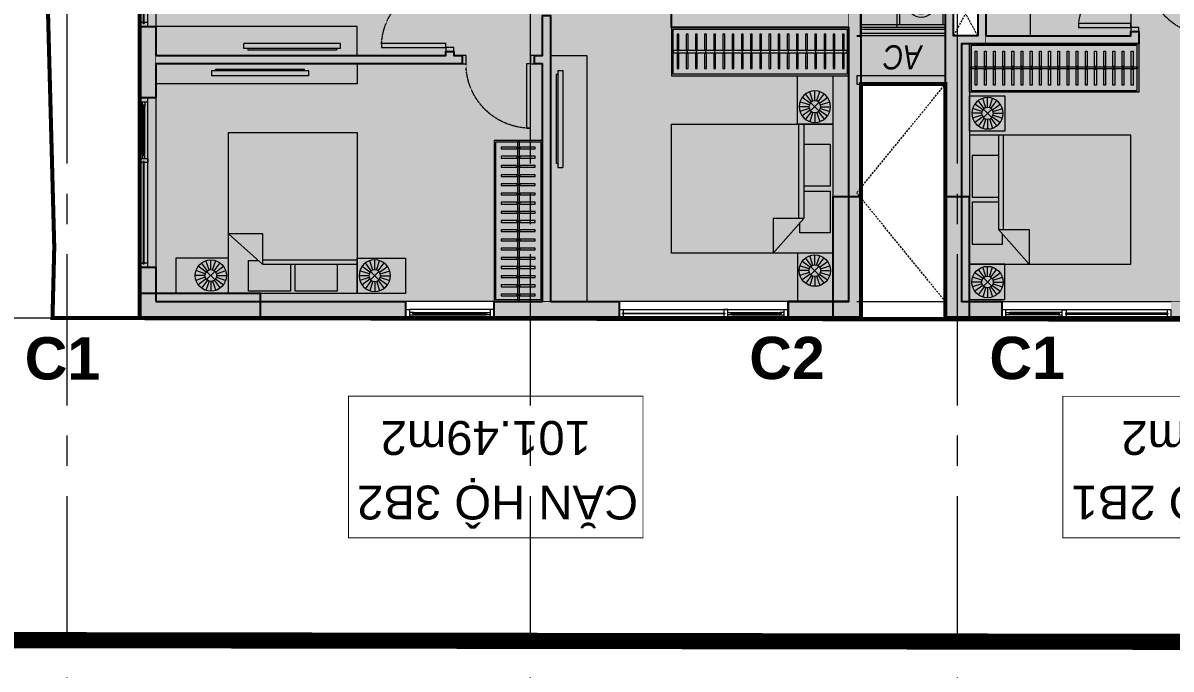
# Model space of a CAD drawing. Header units: millimetres. Extents: x -100356 to 314685, y 446 to 1273965.
# Drawn here: x 39691 to 53940, y 888592 to 896608 of the extents above; entities that cross this region are included whole.
import ezdxf
from ezdxf.enums import TextEntityAlignment as Align
from ezdxf.xclip import XClip

# ---------------------------------------------------------------- set-up
doc = ezdxf.new("R2010")
doc.units = ezdxf.units.MM
doc.header["$XCLIPFRAME"] = 2
for name, pattern in [('20180221 BF$0$DASHDOT', [1, 0.5, -0.25, 0, -0.25]), ('A1 - dp$0$DASHED2', [0.375, 0.25, -0.125]), ('A1 - dp$0$HIDDEN', [0.375, 0.25, -0.125]), ('A3 - dp$0$HIDDEN', [0.375, 0.25, -0.125]), ('CENTER', [2, 1.25, -0.25, 0.25, -0.25]), ('Dash', [6, 3, -3]), ('DASHED2', [0.375, 0.25, -0.125])]:
    doc.linetypes.add(name, pattern=pattern)
for name, color, linetype, lineweight in [('$0$TUONG 2', 2, 'Continuous', 35), ('20180221 BF$0$setback', 1, 'Continuous', 13), ('@ color hatch', 7, 'Continuous', 13), ('A.Concrete', 7, 'Continuous', 25), ('A1 - dp$0$A.Door', 4, 'Continuous', 13), ('A1 - dp$0$A.HACH 250', 250, 'Continuous', 5), ('A1 - dp$0$A.Thin', 8, 'Continuous', 13), ('A1 - dp$0$CUA', 5, 'Continuous', 9), ('A1 - dp$0$FURNITURE', 8, 'Continuous', 5), ('A1 - dp$0$TUONG 2', 2, 'Continuous', 25), ('A3 - dp$0$A.Door', 4, 'Continuous', 13), ('A3 - dp$0$A.HACH 250', 250, 'Continuous', 5), ('A3 - dp$0$CUA', 5, 'Continuous', 9), ('A3 - dp$0$FURNITURE', 8, 'Continuous', 5), ('A3 - dp$0$TUONG 2', 2, 'Continuous', 25), ('GJ', 1, 'Continuous', 13), ('Hatch-wall', 251, 'Continuous', 5), ('LC.HA', 250, 'Continuous', 9), ('LGI', 250, 'CENTER', 9), ('luoicot', 30, 'Continuous', 13), ('setback', 1, 'Continuous', 13), ('TEXT', 6, 'Continuous', 20), ('Text 35', 250, 'Continuous', 15)]:
    doc.layers.add(name, color=color, linetype=linetype, lineweight=lineweight)
for name, color, linetype in [('20180221 BF$0$10', 1, 'Continuous'), ('20180221 BF$0$TREE', 99, 'Continuous'), ('STR', 7, 'Continuous')]:
    doc.layers.add(name, color=color, linetype=linetype)
doc.styles.add('ARIAL', font='Font - TrueType - Arial Bold.ttf')
doc.styles.add('arial_eng', font='ARIALNI.TTF')
doc.styles.add('VnArial', font='Font - TrueType - Arial.ttf')

# ---------------------------------------------------------------- blocks, each defined once
blk = doc.blocks.new('*U287')
at = {"layer": 'A3 - dp$0$FURNITURE'}
for p, q in [((600, 0), (0, 0)), ((0, 0), (0, -439)), ((600, -439), (600, 0)), ((158, -179), (60, -108)), ((174, -163), (103, -65)), ((195, -153), (157, -37)), ((217, -149), (217, -27)), ((240, -153), (278, -37)), ((260, -163), (332, -65)), ((277, -179), (375, -108)), ((144, -222), (22, -222)), ((148, -200), (32, -162)), ((148, -245), (32, -283)), ((158, -265), (60, -337)), ((174, -282), (103, -380)), ((166, -171), (269, -274)), ((269, -171), (166, -274)), ((260, -282), (332, -380)), ((277, -265), (375, -337)), ((287, -200), (403, -162)), ((287, -245), (403, -283)), ((291, -222), (412, -222)), ((195, -292), (157, -408)), ((217, -296), (217, -418)), ((217, -296), (217, -418)), ((240, -292), (278, -408)), ((0, -439), (600, -439))]:
    blk.add_line(p, q, dxfattribs=at)
for radius in [195, 73.2]:
    blk.add_circle((217, -222), radius, dxfattribs=at)
blk = doc.blocks.new('A3 - dp$0$cua so 1')
at = {"layer": 'A3 - dp$0$A.Door', "ltscale": 0.5}
for p, q in [((1400, 65), (2000, 65)), ((1400, 35), (2000, 35))]:
    blk.add_line(p, q, dxfattribs=at)
for points in [[(0, 0), (2100, 0), (2100, 100), (0, 100)], [(2050, 100), (2050, 0), (2100, 0), (2100, 100)]]:
    blk.add_lwpolyline(points, close=True, dxfattribs=at)
for points in [[(50, 55), (50, 100), (0, 100), (0, 0), (50, 0), (50, 45), (40, 45), (40, 55), (50, 55)], [(1300, 55), (1300, 100), (1350, 100), (1350, 0), (1300, 0), (1300, 45), (1310, 45), (1310, 55), (1300, 55)], [(1400, 55), (1400, 65), (1350, 65), (1350, 35), (1400, 35), (1400, 45), (1390, 45), (1390, 55), (1400, 55)], [(2000, 55), (2000, 65), (2050, 65), (2050, 35), (2000, 35), (2000, 45), (2010, 45), (2010, 55), (2000, 55)]]:
    blk.add_lwpolyline(points, dxfattribs=at)
at = {"layer": 'A3 - dp$0$A.HACH 250', "ltscale": 0.5}
for points in [[(40, 45), (1310, 45), (1310, 55), (40, 55)], [(1390, 45), (2010, 45), (2010, 55), (1390, 55)]]:
    blk.add_lwpolyline(points, close=True, dxfattribs=at)
blk = doc.blocks.new('*U282')
at = {"layer": 'A3 - dp$0$A.Door', "ltscale": 0.5}
for p, q in [((1050, 100), (50, 100)), ((50, 0), (1050, 0)), ((100, 65), (1000, 65)), ((100, 35), (1000, 35)), ((1100, 0), (1100, 100))]:
    blk.add_line(p, q, dxfattribs=at)
for points in [[(50, 100), (50, 0), (0, 0), (0, 100)], [(1050, 100), (1050, 0), (1100, 0), (1100, 100)]]:
    blk.add_lwpolyline(points, close=True, dxfattribs=at)
for points in [[(100, 55), (100, 65), (50, 65), (50, 35), (100, 35), (100, 45), (90, 45), (90, 55), (100, 55)], [(1000, 55), (1000, 65), (1050, 65), (1050, 35), (1000, 35), (1000, 45), (1010, 45), (1010, 55), (1000, 55)]]:
    blk.add_lwpolyline(points, dxfattribs=at)
at = {"layer": 'A3 - dp$0$A.HACH 250', "ltscale": 0.5}
blk.add_lwpolyline([(90, 45), (1010, 45), (1010, 55), (90, 55)], close=True, dxfattribs=at)
blk = doc.blocks.new('*U285')
at = {"layer": 'A3 - dp$0$FURNITURE'}
for points in [[(0, 600), (0, 0), (2200, 0), (2200, 600)], [(2180, 580), (2180, 20), (20, 20), (20, 580)]]:
    blk.add_lwpolyline(points, close=True, dxfattribs=at)
at = {"layer": 'A3 - dp$0$FURNITURE', "ltscale": 6}
for points in [[(91, 313), (91, 515), (69, 515), (69, 313)], [(205, 313), (205, 515), (183, 515), (183, 313)], [(319, 313), (319, 515), (297, 515), (297, 313)], [(433, 313), (433, 515), (411, 515), (411, 313)], [(547, 313), (547, 515), (525, 515), (525, 313)], [(661, 313), (661, 515), (639, 515), (639, 313)], [(775, 313), (775, 515), (753, 515), (753, 313)], [(889, 313), (889, 515), (867, 515), (867, 313)], [(1003, 313), (1003, 515), (981, 515), (981, 313)], [(1117, 313), (1117, 515), (1095, 515), (1095, 313)], [(1231, 313), (1231, 515), (1209, 515), (1209, 313)], [(1345, 313), (1345, 515), (1323, 515), (1323, 313)], [(1459, 313), (1459, 515), (1437, 515), (1437, 313)], [(1573, 313), (1573, 515), (1551, 515), (1551, 313)], [(1687, 313), (1687, 515), (1665, 515), (1665, 313)], [(1801, 313), (1801, 515), (1779, 515), (1779, 313)], [(1915, 313), (1915, 515), (1893, 515), (1893, 313)], [(2029, 313), (2029, 515), (2007, 515), (2007, 313)], [(2143, 313), (2143, 515), (2121, 515), (2121, 313)], [(69, 287), (69, 92), (91, 92), (91, 287)], [(183, 287), (183, 92), (205, 92), (205, 287)], [(297, 287), (297, 92), (319, 92), (319, 287)], [(411, 287), (411, 92), (433, 92), (433, 287)], [(525, 287), (525, 92), (547, 92), (547, 287)], [(639, 287), (639, 92), (661, 92), (661, 287)], [(753, 287), (753, 92), (775, 92), (775, 287)], [(867, 287), (867, 92), (889, 92), (889, 287)], [(981, 287), (981, 92), (1003, 92), (1003, 287)], [(1095, 287), (1095, 92), (1117, 92), (1117, 287)], [(1209, 287), (1209, 92), (1231, 92), (1231, 287)], [(1323, 287), (1323, 92), (1345, 92), (1345, 287)], [(1437, 287), (1437, 92), (1459, 92), (1459, 287)], [(1551, 287), (1551, 92), (1573, 92), (1573, 287)], [(1665, 287), (1665, 92), (1687, 92), (1687, 287)], [(1779, 287), (1779, 92), (1801, 92), (1801, 287)], [(1893, 287), (1893, 92), (1915, 92), (1915, 287)], [(2007, 287), (2007, 92), (2029, 92), (2029, 287)], [(2121, 287), (2121, 92), (2143, 92), (2143, 287)]]:
    blk.add_lwpolyline(points, dxfattribs=at)
for points in [[(2180, 287), (2180, 313), (20, 313), (20, 287)], [(83, 319), (78, 319), (78, 280), (83, 280)], [(197, 319), (192, 319), (192, 280), (197, 280)], [(311, 319), (306, 319), (306, 280), (311, 280)], [(425, 319), (420, 319), (420, 280), (425, 280)], [(539, 319), (534, 319), (534, 280), (539, 280)], [(653, 319), (648, 319), (648, 280), (653, 280)], [(767, 319), (762, 319), (762, 280), (767, 280)], [(881, 319), (876, 319), (876, 280), (881, 280)], [(995, 319), (990, 319), (990, 280), (995, 280)], [(1109, 319), (1104, 319), (1104, 280), (1109, 280)], [(1223, 319), (1218, 319), (1218, 280), (1223, 280)], [(1337, 319), (1332, 319), (1332, 280), (1337, 280)], [(1451, 319), (1446, 319), (1446, 280), (1451, 280)], [(1565, 319), (1560, 319), (1560, 280), (1565, 280)], [(1679, 319), (1674, 319), (1674, 280), (1679, 280)], [(1793, 319), (1788, 319), (1788, 280), (1793, 280)], [(1907, 319), (1902, 319), (1902, 280), (1907, 280)], [(2021, 319), (2016, 319), (2016, 280), (2021, 280)], [(2135, 319), (2130, 319), (2130, 280), (2135, 280)]]:
    blk.add_lwpolyline(points, close=True, dxfattribs=at)
blk = doc.blocks.new('*U98')
for points in [[(0, 100), (50, 100), (50, 0), (0, 0)], [(50, 0), (100, 0), (100, -800), (50, -800)], [(850, 100), (900, 100), (900, 0), (850, 0)]]:
    blk.add_lwpolyline(points, close=True)
at = {"linetype": 'A3 - dp$0$HIDDEN'}
blk.add_arc((50, 0), 800, 270, 0, dxfattribs=at)
blk = doc.blocks.new('A3 - dp$0$A$C6FE626A3')
at = {"layer": 'A3 - dp$0$FURNITURE'}
for p, q in [((-90, 606), (-150, 606)), ((-150, -594), (-150, 606)), ((-90, -594), (-90, 606)), ((-90, 557), (-70, 557)), ((-70, -545), (-70, 557)), ((-90, -545), (-70, -545)), ((-90, -594), (-150, -594))]:
    blk.add_line(p, q, dxfattribs=at)
blk = doc.blocks.new('A3 - dp$0$Bed 1600')
at = {"linetype": 'Continuous'}
for p, q in [((2, -80), (2, 0)), ((2, 0), (66, 0)), ((66, 0), (66, -80)), ((12, -1.2), (32.8, -1.2)), ((12, -14.4), (12, -1.2)), ((32.8, -1.2), (32.8, -14.4)), ((35.2, -1.2), (56, -1.2)), ((35.2, -14.4), (35.2, -1.2)), ((56, -1.2), (56, -16.4)), ((2, -14.4), (48.8, -14.4)), ((48.8, -16.8), (2, -16.8)), ((66, -29.6), (48.8, -14.4)), ((48.8, -14.4), (48.8, -29.6)), ((56, -16.4), (50.8, -16.4)), ((48.8, -29.6), (66, -29.6)), ((66, -80), (2, -80))]:
    blk.add_line(p, q, dxfattribs=at)
blk = doc.blocks.new('*U97')
at = {"layer": 'A3 - dp$0$FURNITURE'}
for points in [[(0, 600), (0, 0), (1999, 0), (1999, 600)], [(1979, 580), (1979, 20), (20, 20), (20, 580)]]:
    blk.add_lwpolyline(points, close=True, dxfattribs=at)
at = {"layer": 'A3 - dp$0$FURNITURE', "ltscale": 6}
for points in [[(91, 313), (91, 515), (69, 515), (69, 313)], [(205, 313), (205, 515), (183, 515), (183, 313)], [(319, 313), (319, 515), (297, 515), (297, 313)], [(433, 313), (433, 515), (411, 515), (411, 313)], [(547, 313), (547, 515), (525, 515), (525, 313)], [(661, 313), (661, 515), (639, 515), (639, 313)], [(775, 313), (775, 515), (753, 515), (753, 313)], [(889, 313), (889, 515), (867, 515), (867, 313)], [(1003, 313), (1003, 515), (981, 515), (981, 313)], [(1117, 313), (1117, 515), (1095, 515), (1095, 313)], [(1231, 313), (1231, 515), (1209, 515), (1209, 313)], [(1345, 313), (1345, 515), (1323, 515), (1323, 313)], [(1459, 313), (1459, 515), (1437, 515), (1437, 313)], [(1573, 313), (1573, 515), (1551, 515), (1551, 313)], [(1687, 313), (1687, 515), (1665, 515), (1665, 313)], [(1801, 313), (1801, 515), (1779, 515), (1779, 313)], [(1915, 313), (1915, 515), (1893, 515), (1893, 313)], [(69, 287), (69, 92), (91, 92), (91, 287)], [(183, 287), (183, 92), (205, 92), (205, 287)], [(297, 287), (297, 92), (319, 92), (319, 287)], [(411, 287), (411, 92), (433, 92), (433, 287)], [(525, 287), (525, 92), (547, 92), (547, 287)], [(639, 287), (639, 92), (661, 92), (661, 287)], [(753, 287), (753, 92), (775, 92), (775, 287)], [(867, 287), (867, 92), (889, 92), (889, 287)], [(981, 287), (981, 92), (1003, 92), (1003, 287)], [(1095, 287), (1095, 92), (1117, 92), (1117, 287)], [(1209, 287), (1209, 92), (1231, 92), (1231, 287)], [(1323, 287), (1323, 92), (1345, 92), (1345, 287)], [(1437, 287), (1437, 92), (1459, 92), (1459, 287)], [(1551, 287), (1551, 92), (1573, 92), (1573, 287)], [(1665, 287), (1665, 92), (1687, 92), (1687, 287)], [(1779, 287), (1779, 92), (1801, 92), (1801, 287)], [(1893, 287), (1893, 92), (1915, 92), (1915, 287)]]:
    blk.add_lwpolyline(points, dxfattribs=at)
for points in [[(1979, 287), (1979, 313), (20, 313), (20, 287)], [(83, 319), (78, 319), (78, 280), (83, 280)], [(197, 319), (192, 319), (192, 280), (197, 280)], [(311, 319), (306, 319), (306, 280), (311, 280)], [(425, 319), (420, 319), (420, 280), (425, 280)], [(539, 319), (534, 319), (534, 280), (539, 280)], [(653, 319), (648, 319), (648, 280), (653, 280)], [(767, 319), (762, 319), (762, 280), (767, 280)], [(881, 319), (876, 319), (876, 280), (881, 280)], [(995, 319), (990, 319), (990, 280), (995, 280)], [(1109, 319), (1104, 319), (1104, 280), (1109, 280)], [(1223, 319), (1218, 319), (1218, 280), (1223, 280)], [(1337, 319), (1332, 319), (1332, 280), (1337, 280)], [(1451, 319), (1446, 319), (1446, 280), (1451, 280)], [(1565, 319), (1560, 319), (1560, 280), (1565, 280)], [(1679, 319), (1674, 319), (1674, 280), (1679, 280)], [(1793, 319), (1788, 319), (1788, 280), (1793, 280)], [(1907, 319), (1902, 319), (1902, 280), (1907, 280)]]:
    blk.add_lwpolyline(points, close=True, dxfattribs=at)
blk = doc.blocks.new('*U283')
at = {"layer": 'A3 - dp$0$FURNITURE'}
for p, q in [((652, 0), (0, 0)), ((0, 0), (0, -439)), ((652, -439), (652, 0)), ((158, -179), (60, -108)), ((174, -163), (103, -65)), ((195, -153), (157, -37)), ((217, -149), (217, -27)), ((240, -153), (278, -37)), ((260, -163), (332, -65)), ((277, -179), (375, -108)), ((144, -222), (22, -222)), ((148, -200), (32, -162)), ((148, -245), (32, -283)), ((158, -265), (60, -337)), ((174, -282), (103, -380)), ((166, -171), (269, -274)), ((269, -171), (166, -274)), ((260, -282), (332, -380)), ((277, -265), (375, -337)), ((287, -200), (403, -162)), ((287, -245), (403, -283)), ((291, -222), (412, -222)), ((195, -292), (157, -408)), ((217, -296), (217, -418)), ((217, -296), (217, -418)), ((240, -292), (278, -408)), ((0, -439), (652, -439))]:
    blk.add_line(p, q, dxfattribs=at)
for radius in [195, 73.2]:
    blk.add_circle((217, -222), radius, dxfattribs=at)
blk = doc.blocks.new('*U284')
at = {"layer": 'A3 - dp$0$FURNITURE'}
for p, q in [((600, 0), (0, 0)), ((0, 0), (0, -439)), ((600, -439), (600, 0)), ((158, -179), (60, -108)), ((174, -163), (103, -65)), ((195, -153), (157, -37)), ((217, -149), (217, -27)), ((240, -153), (278, -37)), ((260, -163), (332, -65)), ((277, -179), (375, -108)), ((144, -222), (22, -222)), ((148, -200), (32, -162)), ((148, -245), (32, -283)), ((158, -265), (60, -337)), ((174, -282), (103, -380)), ((166, -171), (269, -274)), ((269, -171), (166, -274)), ((260, -282), (332, -380)), ((277, -265), (375, -337)), ((287, -200), (403, -162)), ((287, -245), (403, -283)), ((291, -222), (412, -222)), ((195, -292), (157, -408)), ((217, -296), (217, -418)), ((217, -296), (217, -418)), ((240, -292), (278, -408)), ((0, -439), (600, -439))]:
    blk.add_line(p, q, dxfattribs=at)
for radius in [195, 73.2]:
    blk.add_circle((217, -222), radius, dxfattribs=at)
blk = doc.blocks.new('3B2')
at = {"layer": '@ color hatch', "ltscale": 0.5}
h = blk.add_hatch(color=41, dxfattribs=at)
h.dxf.hatch_style = 1
h.paths.add_polyline_path([(7901, 0), (7500, 0), (7500, -102), (200, -102), (200, 196), (-1800, 196), (-1800, -102), (-3600, -102), (-3600, 1500), (200, 1500), (200, 4348), (1100, 4348), (1100, 4848), (200, 4848), (200, 9800), (399, 9800), (399, 11098), (3070, 11098), (3070, 11098), (4000, 11098), (4000, 11098), (7501, 11098), (7501, 11000), (9001, 11000), (9001, 5149), (7501, 5151), (7501, 4750), (7901, 4750)])
h.paths.add_polyline_path([(8101, 0), (9000, 0), (9000, 4750), (8101, 4750)], flags=17)
at = {"layer": 'Hatch-wall', "ltscale": 0.5}
h = blk.add_hatch(color=256, dxfattribs=at)
h.dxf.hatch_style = 1
h.paths.add_polyline_path([(1100, -102), (1100, -302), (-3800, -302), (-3800, 200), (-3600, 200), (-3600, -102)])
h.paths.add_polyline_path([(2300, 6648), (2400, 6648), (2400, 6548), (3900, 6548), (3900, 6648), (4000, 6648), (4000, 6398), (3900, 6398), (3900, 6448), (1900, 6448), (1900, 4848), (3200, 4848), (3200, 4448), (3900, 4448), (3900, 5648), (4000, 5648), (4000, 4348), (3100, 4348), (3100, 4748), (1100, 4748), (1100, 4348), (200, 4348), (200, 1498), (-3600, 1498), (-3600, 1500), (-3800, 1500), (-3800, 1648), (0, 1648), (0, 5048), (50, 5048), (51, 11298), (950, 11298), (950, 11098), (200, 11098), (200, 7698), (2400, 7698), (2400, 7398), (2300, 7398), (2300, 7598), (200, 7598), (200, 4848), (1000, 4848), (1800, 4848), (1800, 6548), (2200, 6548), (2300, 6548), (2300, 6548), (2300, 6548)])
h.paths.add_polyline_path([(200, 4748), (1000, 4748), (1000, 4448), (200, 4448)], flags=16)
h.paths.add_polyline_path([(3900, 11098), (3050, 11098), (3050, 11298), (4600, 11298), (4600, 11098), (4000, 11098), (4000, 8148), (4100, 8148), (4100, 8048), (4000, 8048), (4000, 7548), (3900, 7548)])
h.paths.add_polyline_path([(8801, 8048), (5200, 8048), (5200, 7998), (5100, 7998), (5100, 8048), (5000, 8048), (5000, 8148), (8801, 8148), (8801, 8573), (9001, 8573), (9001, 7687), (8801, 7687)])
h.paths.add_polyline_path([(9001, 5148), (9001, 5587), (8801, 5587), (8801, 5148), (7501, 5148), (7501, 5048), (5200, 5048), (5200, 7098), (5100, 7098), (5100, 4948), (7901, 4948), (7901, 4250), (8101, 4250), (8101, 4948), (9001, 4948)])
h.paths.add_polyline_path([(7901, 3450), (8101, 3450), (8101, 2450), (7901, 2450)])
h.paths.add_polyline_path([(3100, -102), (7901, -102), (7901, 250), (8101, 250), (8101, -102), (9001, -102), (9001, -302), (3100, -302)])
h.paths.add_polyline_path([(8801, 11098), (5700, 11098), (5700, 11298), (9001, 11298), (9001, 11098), (9001, 10673), (8801, 10673)])
at = {"layer": '@ color hatch', "color": 7, "linetype": 'Dash', "ltscale": 10, "const_width": 10}
blk.add_lwpolyline([(200, 4848), (200, 9800), (399, 9800), (399, 11098), (3700, 11098), (3700, 11098), (4000, 11098), (4000, 11098), (7501, 11098), (7501, 11000), (8801, 11000), (8801, 5148)], dxfattribs=at)
at = {"layer": 'A1 - dp$0$FURNITURE'}
for points in [[(3450, 11098), (3900, 11098), (3900, 8048), (3450, 8048)], [(8801, 8398), (8801, 8148), (6300, 8148), (6300, 8398)], [(8801, 7687), (8801, 8048), (6301, 8048), (6301, 7687)]]:
    blk.add_lwpolyline(points, close=True, dxfattribs=at)
at = {"layer": 'A1 - dp$0$TUONG 2', "ltscale": 0.5}
blk.add_lwpolyline([(50, 5048), (51, 11298), (950, 11298), (950, 11098), (200, 11098), (200, 7698), (2400, 7698), (2400, 7398)], dxfattribs=at)
at = {"layer": 'A3 - dp$0$CUA'}
for p, q in [((950, 11098), (3050, 11098)), ((4600, 11098), (5700, 11098)), ((8801, 8573), (8801, 10673)), ((8801, 5587), (8801, 7687))]:
    blk.add_line(p, q, dxfattribs=at)
at = {"layer": 'A3 - dp$0$TUONG 2', "ltscale": 0.5}
for points in [[(200, 11098), (950, 11098), (950, 11298), (50, 11298)], [(3900, 11098), (3050, 11098), (3050, 11298), (4600, 11298), (4600, 11098), (4000, 11098), (4000, 8148), (4100, 8148), (4100, 8048), (4000, 8048), (4000, 7548), (3900, 7548), (3900, 11098)], [(8801, 11098), (5700, 11098), (5700, 11298), (9001, 11298), (9001, 11098), (9001, 10673), (8801, 10673), (8801, 11098)], [(200, 11098), (200, 8048)], [(8801, 8048), (5200, 8048), (5200, 7998), (5100, 7998), (5100, 8048), (5000, 8048), (5000, 8148), (8801, 8148), (8801, 8573), (9001, 8573), (9001, 7687), (8801, 7687), (8801, 8048)]]:
    blk.add_lwpolyline(points, dxfattribs=at)
at = {"layer": 'A1 - dp$0$FURNITURE'}
for name, p, rotation in [('*U287', (399, 10498), 90), ('*U97', (4000, 11098), 270), ('*U285', (2400, 8298), 180), ('A3 - dp$0$A$C6FE626A3', (7501, 8148), 270)]:
    blk.add_blockref(name, p, dxfattribs=dict(at, rotation=rotation))
at = {"layer": 'A1 - dp$0$FURNITURE', "xscale": -1}
blk.add_blockref('*U284', (6300, 11000), dxfattribs=at)
at = {"layer": 'A1 - dp$0$FURNITURE', "xscale": 24.99999062500353, "yscale": 24.99999062500353, "zscale": 24.99999062500353}
blk.add_blockref('A3 - dp$0$Bed 1600', (6250, 11000), dxfattribs=at)
at = {"layer": 'A1 - dp$0$FURNITURE'}
for name, p in [('*U283', (7900, 10998)), ('A3 - dp$0$A$C6FE626A3', (3900, 8828))]:
    blk.add_blockref(name, p, dxfattribs=at)
at = {"layer": 'A1 - dp$0$FURNITURE', "xscale": 24.99999062500365, "yscale": 24.99999062500365, "zscale": 24.99999062500365, "rotation": 90}
blk.add_blockref('A3 - dp$0$Bed 1600', (399, 8848), dxfattribs=at)
at = {"layer": 'A1 - dp$0$FURNITURE', "xscale": -1}
for name, p, rotation in [('*U287', (399, 8898), 90), ('A3 - dp$0$A$C6FE626A3', (7101, 8048), 270)]:
    blk.add_blockref(name, p, dxfattribs=dict(at, rotation=rotation))
at = {"layer": 'A3 - dp$0$A.Door', "rotation": 180}
blk.add_blockref('*U282', (5700, 11298), dxfattribs=at)
at = {"layer": 'A3 - dp$0$CUA', "xscale": -1}
for p, rotation in [((4100, 8148), 180), ((5200, 7998), 90)]:
    blk.add_blockref('*U98', p, dxfattribs=dict(at, rotation=rotation))
at = {"layer": 'A3 - dp$0$TUONG 2', "xscale": -1}
blk.add_blockref('A3 - dp$0$cua so 1', (3050, 11198), dxfattribs=at)
at = {"layer": 'A3 - dp$0$TUONG 2', "rotation": 270}
for p in [(8901, 10673), (8901, 7687)]:
    blk.add_blockref('A3 - dp$0$cua so 1', p, dxfattribs=at)
at = {"layer": 'A1 - dp$0$FURNITURE', "style": 'arial_eng'}
blk.add_attdef('AC', text='', height=300, rotation=270, dxfattribs=at).set_placement((8378, 2955, 0), align=Align.MIDDLE)
blk = doc.blocks.new('*U44')
at = {"layer": 'A1 - dp$0$FURNITURE'}
for p, q in [((0, 100), (1050, 100)), ((0, 75), (1050, 75)), ((0, 25), (1050, 25)), ((0, 0), (1050, 0))]:
    blk.add_line(p, q, dxfattribs=at)
blk = doc.blocks.new('A1 - dp$0$cua so 1')
at = {"layer": 'A1 - dp$0$A.Door', "ltscale": 0.5}
for p, q in [((1400, 65), (2000, 65)), ((1400, 35), (2000, 35))]:
    blk.add_line(p, q, dxfattribs=at)
for points in [[(0, 0), (2100, 0), (2100, 100), (0, 100)], [(2050, 100), (2050, 0), (2100, 0), (2100, 100)]]:
    blk.add_lwpolyline(points, close=True, dxfattribs=at)
for points in [[(50, 55), (50, 100), (0, 100), (0, 0), (50, 0), (50, 45), (40, 45), (40, 55), (50, 55)], [(1300, 55), (1300, 100), (1350, 100), (1350, 0), (1300, 0), (1300, 45), (1310, 45), (1310, 55), (1300, 55)], [(1400, 55), (1400, 65), (1350, 65), (1350, 35), (1400, 35), (1400, 45), (1390, 45), (1390, 55), (1400, 55)], [(2000, 55), (2000, 65), (2050, 65), (2050, 35), (2000, 35), (2000, 45), (2010, 45), (2010, 55), (2000, 55)]]:
    blk.add_lwpolyline(points, dxfattribs=at)
at = {"layer": 'A1 - dp$0$A.HACH 250', "ltscale": 0.5}
for points in [[(40, 45), (1310, 45), (1310, 55), (40, 55)], [(1390, 45), (2010, 45), (2010, 55), (1390, 55)]]:
    blk.add_lwpolyline(points, close=True, dxfattribs=at)
blk = doc.blocks.new('*U240')
for points in [[(0, 600), (0, 0), (2100, 0), (2100, 600)], [(2080, 580), (2080, 20), (20, 20), (20, 580)]]:
    blk.add_lwpolyline(points, close=True)
at = {"ltscale": 6}
for points in [[(91, 313), (91, 515), (69, 515), (69, 313)], [(205, 313), (205, 515), (183, 515), (183, 313)], [(319, 313), (319, 515), (297, 515), (297, 313)], [(433, 313), (433, 515), (411, 515), (411, 313)], [(547, 313), (547, 515), (525, 515), (525, 313)], [(661, 313), (661, 515), (639, 515), (639, 313)], [(775, 313), (775, 515), (753, 515), (753, 313)], [(889, 313), (889, 515), (867, 515), (867, 313)], [(1003, 313), (1003, 515), (981, 515), (981, 313)], [(1117, 313), (1117, 515), (1095, 515), (1095, 313)], [(1231, 313), (1231, 515), (1209, 515), (1209, 313)], [(1345, 313), (1345, 515), (1323, 515), (1323, 313)], [(1459, 313), (1459, 515), (1437, 515), (1437, 313)], [(1573, 313), (1573, 515), (1551, 515), (1551, 313)], [(1687, 313), (1687, 515), (1665, 515), (1665, 313)], [(1801, 313), (1801, 515), (1779, 515), (1779, 313)], [(1915, 313), (1915, 515), (1893, 515), (1893, 313)], [(2029, 313), (2029, 515), (2007, 515), (2007, 313)], [(69, 287), (69, 92), (91, 92), (91, 287)], [(183, 287), (183, 92), (205, 92), (205, 287)], [(297, 287), (297, 92), (319, 92), (319, 287)], [(411, 287), (411, 92), (433, 92), (433, 287)], [(525, 287), (525, 92), (547, 92), (547, 287)], [(639, 287), (639, 92), (661, 92), (661, 287)], [(753, 287), (753, 92), (775, 92), (775, 287)], [(867, 287), (867, 92), (889, 92), (889, 287)], [(981, 287), (981, 92), (1003, 92), (1003, 287)], [(1095, 287), (1095, 92), (1117, 92), (1117, 287)], [(1209, 287), (1209, 92), (1231, 92), (1231, 287)], [(1323, 287), (1323, 92), (1345, 92), (1345, 287)], [(1437, 287), (1437, 92), (1459, 92), (1459, 287)], [(1551, 287), (1551, 92), (1573, 92), (1573, 287)], [(1665, 287), (1665, 92), (1687, 92), (1687, 287)], [(1779, 287), (1779, 92), (1801, 92), (1801, 287)], [(1893, 287), (1893, 92), (1915, 92), (1915, 287)], [(2007, 287), (2007, 92), (2029, 92), (2029, 287)]]:
    blk.add_lwpolyline(points, dxfattribs=at)
for points in [[(2080, 287), (2080, 313), (20, 313), (20, 287)], [(83, 319), (78, 319), (78, 280), (83, 280)], [(197, 319), (192, 319), (192, 280), (197, 280)], [(311, 319), (306, 319), (306, 280), (311, 280)], [(425, 319), (420, 319), (420, 280), (425, 280)], [(539, 319), (534, 319), (534, 280), (539, 280)], [(653, 319), (648, 319), (648, 280), (653, 280)], [(767, 319), (762, 319), (762, 280), (767, 280)], [(881, 319), (876, 319), (876, 280), (881, 280)], [(995, 319), (990, 319), (990, 280), (995, 280)], [(1109, 319), (1104, 319), (1104, 280), (1109, 280)], [(1223, 319), (1218, 319), (1218, 280), (1223, 280)], [(1337, 319), (1332, 319), (1332, 280), (1337, 280)], [(1451, 319), (1446, 319), (1446, 280), (1451, 280)], [(1565, 319), (1560, 319), (1560, 280), (1565, 280)], [(1679, 319), (1674, 319), (1674, 280), (1679, 280)], [(1793, 319), (1788, 319), (1788, 280), (1793, 280)], [(1907, 319), (1902, 319), (1902, 280), (1907, 280)], [(2021, 319), (2016, 319), (2016, 280), (2021, 280)]]:
    blk.add_lwpolyline(points, close=True, dxfattribs=at)
blk = doc.blocks.new('A1 - dp$0$Bed 1600')
at = {"linetype": 'Continuous'}
for p, q in [((2, -80), (2, 0)), ((2, 0), (66, 0)), ((66, 0), (66, -80)), ((12, -1.2), (32.8, -1.2)), ((12, -14.4), (12, -1.2)), ((32.8, -1.2), (32.8, -14.4)), ((35.2, -1.2), (56, -1.2)), ((35.2, -14.4), (35.2, -1.2)), ((56, -1.2), (56, -16.4)), ((2, -14.4), (48.8, -14.4)), ((48.8, -16.8), (2, -16.8)), ((66, -29.6), (48.8, -14.4)), ((48.8, -14.4), (48.8, -29.6)), ((56, -16.4), (50.8, -16.4)), ((48.8, -29.6), (66, -29.6)), ((66, -80), (2, -80))]:
    blk.add_line(p, q, dxfattribs=at)
blk = doc.blocks.new('A1 - dp$0$tab')
for p, q in [((439, 0), (0, 0)), ((0, 0), (0, -439)), ((439, -439), (439, 0)), ((158, -179), (60, -108)), ((174, -163), (103, -65)), ((195, -153), (157, -37)), ((217, -149), (217, -27)), ((240, -153), (278, -37)), ((260, -163), (332, -65)), ((277, -179), (375, -108)), ((144, -222), (22, -222)), ((148, -200), (32, -162)), ((148, -245), (32, -283)), ((158, -265), (60, -337)), ((174, -282), (103, -380)), ((166, -171), (269, -274)), ((269, -171), (166, -274)), ((260, -282), (332, -380)), ((277, -265), (375, -337)), ((287, -200), (403, -162)), ((287, -245), (403, -283)), ((291, -222), (412, -222)), ((195, -292), (157, -408)), ((217, -296), (217, -418)), ((217, -296), (217, -418)), ((240, -292), (278, -408)), ((0, -439), (439, -439))]:
    blk.add_line(p, q)
for radius in [195, 73.2]:
    blk.add_circle((217, -222), radius)
blk = doc.blocks.new('*U204')
for points in [[(-700, 100), (-750, 100), (-750, 0), (-700, 0)], [(-50, 0), (-100, 0), (-100, -650), (-50, -650)], [(0, 100), (-50, 100), (-50, 0), (0, 0)]]:
    blk.add_lwpolyline(points, close=True)
at = {"linetype": 'A1 - dp$0$HIDDEN'}
blk.add_arc((-50, 0), 650, 180, 270, dxfattribs=at)
blk = doc.blocks.new('*U205')
for points in [[(-850, 100), (-900, 100), (-900, 0), (-850, 0)], [(-50, 0), (-100, 0), (-100, -800), (-50, -800)], [(0, 100), (-50, 100), (-50, 0), (0, 0)]]:
    blk.add_lwpolyline(points, close=True)
at = {"linetype": 'A1 - dp$0$HIDDEN'}
blk.add_arc((-50, 0), 800, 180, 270, dxfattribs=at)
blk = doc.blocks.new('A1 - dp$0$MBMAYGIAT')
at = {"layer": 'A1 - dp$0$FURNITURE', "linetype": 'ByBlock'}
for points in [[(0, -350), (700, -350), (700, 350), (0, 350)], [(40, -310), (660, -310), (660, 310), (40, 310)], [(700, 253), (726, 253), (726, 300), (700, 300)], [(700, 180), (726, 180), (726, 228), (700, 228)], [(700, 108), (726, 108), (726, 155), (700, 155)]]:
    blk.add_lwpolyline(points, close=True, dxfattribs=at)
for radius in [200, 150]:
    blk.add_circle((350, 0), radius, dxfattribs=at)
blk = doc.blocks.new('2B1')
at = {"layer": '@ color hatch'}
h = blk.add_hatch(color=151, dxfattribs=at)
h.dxf.hatch_style = 1
h.paths.add_polyline_path([(150, 8700), (3100, 8700), (3100, 9800), (150, 9800)])
h.paths.add_polyline_path([(3300, 9600), (3300, 8500), (150, 8500), (150, 8300), (100, 8300), (100, 2500), (200, 2500), (200, 1050), (600, 1050), (600, 150), (7500, 150), (7500, 2500), (7600, 2500), (7600, 3550), (6500, 3550), (6500, 5600), (6100, 5600), (6100, 6400), (6400, 6400), (6400, 9600), (6300, 9600), (6300, 9600)])
h.paths.add_polyline_path([(7650, 3650), (6600, 3650), (6600, 6900), (7650, 6900)])
at = {"layer": 'A1 - dp$0$A.HACH 250'}
h = blk.add_hatch(dxfattribs=at)
h.set_pattern_fill('_USER', color=256, scale=150, angle=180, pattern_type=0)
h.set_pattern_definition([(180, (-54170.26, -222487.5), (-6e-14, -150), [])])
h.paths.add_polyline_path([(6600, 3749), (7650, 3750), (7650, 6225), (6600, 6225)])
at = {"layer": 'Hatch-wall', "ltscale": 0.5}
h = blk.add_hatch(color=256, dxfattribs=at)
h.dxf.hatch_style = 1
h.paths.add_polyline_path([(3300, 9600), (3800, 9600), (3800, 9800), (3300, 9800), (3100, 9800), (3100, 8700), (2750, 8700), (2750, 8500), (3200, 8500), (3200, 6350), (3300, 6350), (3300, 8700), (3300, 8900)])
h.paths.add_polyline_path([(6400, 9800), (6600, 9800), (6600, 6300), (6600, 5600), (6100, 5600), (6100, 5700), (6100, 5700), (6100, 5700), (6100, 6300), (4300, 6300), (4300, 6250), (4200, 6250), (4200, 6400), (6400, 6400), (6400, 6400), (6400, 9600), (5900, 9600), (5900, 9800)])
h.paths.add_polyline_path([(6200, 5700), (6200, 6300), (6500, 6300), (6500, 5700)], flags=16)
h = blk.add_hatch(color=256, dxfattribs=at)
h.dxf.hatch_style = 1
h.paths.add_polyline_path([(7600, 150), (3600, 150), (3600, 1750), (3600, 1850), (3300, 1850), (3300, 1950), (3200, 1950), (3200, 1850), (3200, 1750), (3500, 1750), (3500, 150), (3150, 150), (3150, 0), (7700, 0), (7700, 6300), (7650, 6300), (7650, 3650), (7600, 3650), (7550, 3650), (7550, 3550), (7600, 3550)])
at = {"layer": '@ color hatch', "color": 7, "linetype": 'Dash', "ltscale": 10, "const_width": 10}
blk.add_lwpolyline([(3300, 9600), (3300, 8500), (150, 8500), (150, 8300), (100, 8300), (100, 2500), (200, 2500), (200, 1050), (600, 1050), (600, 150), (7500, 150), (7500, 2500), (7600, 2500), (7600, 3550), (6500, 3550), (6500, 5600), (6100, 5600), (6100, 6400), (6400, 6400), (6400, 8300), (6300, 8300), (6300, 9600)], close=True, dxfattribs=at)
at = {"layer": '@ color hatch', "color": 7, "linetype": 'Dash', "ltscale": 10, "const_width": 10, "elevation": 0}
blk.add_lwpolyline([(7650, 3650), (6600, 3650), (6600, 6900), (7650, 6900)], close=True, dxfattribs=at)
at = {"layer": 'A1 - dp$0$A.HACH 250', "linetype": 'A1 - dp$0$DASHED2', "ltscale": 100}
for p, q in [((6200, 5750), (6500, 6300)), ((6200, 6300), (6500, 5750))]:
    blk.add_line(p, q, dxfattribs=at)
at = {"layer": 'A1 - dp$0$A.Thin', "linetype": 'A1 - dp$0$HIDDEN', "ltscale": 100}
for p, q in [((6600, 9600), (7698, 8253, 0)), ((7698, 8247), (6600, 6900))]:
    blk.add_line(p, q, dxfattribs=at)
at = {"layer": 'A1 - dp$0$CUA'}
for p, q in [((5900, 9600), (3800, 9600)), ((4300, 5550), (4300, 6200))]:
    blk.add_line(p, q, dxfattribs=at)
at = {"layer": 'A1 - dp$0$FURNITURE'}
blk.add_lwpolyline([(7698, 9600), (6600, 9600), (6600, 9800), (7698, 9800)], dxfattribs=at)
for points in [[(6300, 8300), (6400, 8300), (6400, 6400), (6300, 6400)], [(6600, 6800), (7700, 6800), (7700, 6900), (6600, 6900)], [(6100, 5600), (5550, 5600), (5550, 6300), (6100, 6300)]]:
    blk.add_lwpolyline(points, close=True, dxfattribs=at)
at = {"layer": 'A1 - dp$0$TUONG 2', "ltscale": 0.5}
blk.add_lwpolyline([(6400, 9800), (6600, 9800), (6600, 6300), (6600, 5600), (6100, 5600), (6100, 5700), (6100, 5700), (6100, 5700), (6100, 6300), (4300, 6300), (4300, 6250), (4200, 6250), (4200, 6400), (6400, 6400), (6400, 6400), (6400, 9600), (5900, 9600), (5900, 9800)], close=True, dxfattribs=at)
for points in [[(7700, 6300), (7650, 6300), (7650, 3650), (7600, 3650), (7550, 3650), (7550, 3550), (7600, 3550), (7600, 150), (3600, 150), (3600, 1750), (3600, 1850), (3300, 1850), (3300, 1950), (3200, 1950), (3200, 1850), (3200, 1750), (3500, 1750), (3500, 150), (3150, 150), (3150, 0), (7700, 0)], [(6200, 5700), (6200, 6300), (6500, 6300), (6500, 5700), (6200, 5700)]]:
    blk.add_lwpolyline(points, dxfattribs=at)
at = {"layer": 'A1 - dp$0$CUA', "xscale": -1.000000000000003, "rotation": 90}
blk.add_blockref('*U205', (3300, 5450), dxfattribs=at)
at = {"layer": 'A1 - dp$0$CUA', "rotation": 90}
blk.add_blockref('*U204', (4300, 6250), dxfattribs=at)
at = {"layer": 'A1 - dp$0$FURNITURE', "rotation": 270}
blk.add_blockref('A1 - dp$0$tab', (6300, 9574), dxfattribs=at)
at = {"layer": 'A1 - dp$0$FURNITURE', "xscale": -24.99999062500355, "yscale": 24.99999062500355, "zscale": 24.99999062500355, "rotation": 270}
blk.add_blockref('A1 - dp$0$Bed 1600', (6300, 7485), dxfattribs=at)
at = {"layer": 'A1 - dp$0$FURNITURE', "xscale": -1, "rotation": 270}
blk.add_blockref('A1 - dp$0$tab', (6300, 7046), dxfattribs=at)
at = {"layer": 'A1 - dp$0$FURNITURE', "xscale": -1}
blk.add_blockref('*U240', (6300, 6400), dxfattribs=at)
at = {"layer": 'A1 - dp$0$FURNITURE', "extrusion": (-5.2756e-19, -5.65041e-18, -1), "xscale": 0.8571428571428522, "yscale": 0.8571428571428522, "zscale": -0.8571428571428521, "rotation": 179.9999830603336}
blk.add_blockref('A1 - dp$0$MBMAYGIAT', (-6600, 5900), dxfattribs=at)
at = {"layer": 'A1 - dp$0$TUONG 2'}
for name, p in [('A1 - dp$0$cua so 1', (3800, 9700)), ('*U44', (6600, 6200))]:
    blk.add_blockref(name, p, dxfattribs=at)
at = {"layer": 'A1 - dp$0$FURNITURE', "style": 'arial_eng'}
blk.add_attdef('AC', text='', height=300, dxfattribs=at).set_placement((7131, 6569, 0), align=Align.MIDDLE)
blk = doc.blocks.new('X-GRID')
at = {"layer": 'LGI', "ltscale": 1500}
for p, q in [((-19050, 49486.8), (-19050, -7272.6)), ((-13750, 49486.8), (-13750, -7272.6)), ((-8000, 49486.8), (-8000, -7272.6)), ((5008.8, 42400), (-57318.6, 42400))]:
    blk.add_line(p, q, dxfattribs=at)
blk = doc.blocks.new('A$C60262ED2')
at = {"layer": 'LC.HA'}
h = blk.add_hatch(color=256, dxfattribs=at)
h.dxf.hatch_style = 1
h.paths.add_polyline_path([(25259, 10584), (24909, 10584), (24909, 9084), (25259, 9084)])
h = blk.add_hatch(color=256, dxfattribs=at)
h.dxf.hatch_style = 1
h.paths.add_polyline_path([(26609, 10584), (26309, 10584), (26309, 9084), (26609, 9084)])
h = blk.add_hatch(color=256, dxfattribs=at)
h.dxf.hatch_style = 1
h.paths.add_polyline_path([(17808, 9084), (17808, 9384), (16308, 9384), (16308, 9084)])
at = {"layer": 'STR', "ltscale": 1000, "elevation": 0}
for points in [[(25259, 10584), (24909, 10584), (24909, 9084), (25259, 9084)], [(26609, 10584), (26309, 10584), (26309, 9084), (26609, 9084)], [(17808, 9084), (17808, 9384), (16308, 9384), (16308, 9084)]]:
    blk.add_lwpolyline(points, close=True, dxfattribs=at)
at = {"rotation": 180}
blk.add_blockref('X-GRID', (7409, 51484, 0), dxfattribs=at)
at = {"layer": 'Text 35', "ltscale": 1000, "style": 'ARIAL'}
for s, p in [('C1', (14881, 8318, 0)), ('C2', (23874, 8323, 0)), ('C1', (26854, 8323, 0))]:
    blk.add_text(s, height=525, dxfattribs=at).set_placement(p)
blk = doc.blocks.new('column')
at = {"layer": 'luoicot', "ltscale": 0.5}
blk.add_blockref('A$C60262ED2', (-47109, -40384, 0), dxfattribs=at)
blk = doc.blocks.new('SITE')
at = {"layer": 'GJ', "color": 2, "linetype": 'DASHED2', "ltscale": 200, "const_width": 50, "elevation": 0}
blk.add_lwpolyline([(-172, -63), (-42869, 0), (-42847, 879), (-42997, 6495), (-42929, 10453), (-42964, 14461)], dxfattribs=at)
blk = doc.blocks.new('2B1 - 66.08')
at = {"layer": 'TEXT', "const_width": 10}
blk.add_lwpolyline([(-3656, 1756), (0, 1756), (0, 0), (-3656, 0)], close=True, dxfattribs=at)
at = {"layer": 'TEXT', "style": 'VnArial'}
for s, p in [('65.87m2', (-647, 1449, 0)), ('CĂN HỘ 2B1', (-61, 647, 0))]:
    blk.add_text(s, height=420, rotation=180, dxfattribs=at).set_placement(p)
blk = doc.blocks.new('20180221 BF$0$hientrang')
at = {"layer": '20180221 BF$0$10', "color": 1, "linetype": 'Continuous'}
blk.add_line((-113704, 94445, 0), (-110540, 43326, 0), dxfattribs=at)
at = {"layer": '20180221 BF$0$10', "color": 1}
blk.add_line((-113704, 94445, 0), (-110540, 43326, 0), dxfattribs=at)
at = {"layer": '20180221 BF$0$setback', "color": 1, "linetype": '20180221 BF$0$DASHDOT', "ltscale": 200, "const_width": 200, "elevation": 0}
blk.add_lwpolyline([(-90121, 104815), (-91714, 102077), (-92674, 102048), (-92312, 95898), (-95312, 95702), (-99272, 95417), (-103263, 95232), (-108843, 94729), (-111844, 94613), (-113704, 94445), (-110540, 43326), (-98301, 45606), (-91530, 9756)], dxfattribs=at)

msp = doc.modelspace()

# ---------------------------------------------------------------- linework, layer by layer
at = {"color": 3, "linetype": 'Dash', "ltscale": 30, "const_width": 50, "elevation": 0}
msp.add_lwpolyline([(81740.9, 892947), (66541.3, 892947), (66541.3, 895847), (64340.5, 895847), (64339.1, 892947), (51140.5, 892947.2), (51140.4, 895850.2), (50090.8, 895850.2), (50090.8, 892947), (41140, 892947), (41139.7, 904547.2), (53940.2, 904552.2), (53940.2, 904450.1), (59640.8, 904450.1), (59640.9, 910997.5)], dxfattribs=at)
at = {"layer": 'TEXT', "const_width": 10, "elevation": 0}
msp.add_lwpolyline([(43731.3, 891976.6), (47387.4, 891976.6), (47387.4, 890220.2), (43731.3, 890220.2)], close=True, dxfattribs=at)

# ---------------------------------------------------------------- block references
at = {"layer": '$0$TUONG 2', "ltscale": 0.5, "rotation": 180}
msp.add_blockref('3B2', (50140.4, 904250.2, 0), dxfattribs=at)
at = {"layer": '$0$TUONG 2', "color": 0, "ltscale": 0.5}
ref = msp.add_blockref('2B1', (57740.4, 902750.2, 0), dxfattribs=dict(at, rotation=180))
ref.add_attrib('AC', 'AC', dxfattribs={"layer": 'setback', "ltscale": 0.5, "height": 300, "rotation": 180, "style": 'arial_eng'}).set_placement((50609.2, 896181.6, 0), align=Align.MIDDLE)
at = {"layer": '20180221 BF$0$TREE'}
ref = msp.add_blockref('20180221 BF$0$hientrang', (137502.3, 996458.1, 0), dxfattribs=dict(at, rotation=86.37342821610302))
XClip(ref).set_block_clipping_path([(-133148.1755428242, 112075.9558377523), (-124131.7889780848, -30182.5877385634), (-23551.8986045148, -23807.8059542924), (-32568.2851692542, 118450.7376220233)])
at = {"layer": 'A.Concrete'}
msp.add_blockref('column', (71940.7, 924250, 0), dxfattribs=at)
at = {"layer": 'GJ'}
msp.add_blockref('SITE', (82927, 892947, 0), dxfattribs=at)
at = {"layer": 'TEXT'}
msp.add_blockref('2B1 - 66.08', (56254, 890220.2, 0), dxfattribs=at)

# ---------------------------------------------------------------- texts
at = {"layer": 'TEXT', "style": 'VnArial'}
for s, p in [('101.49m2', (46740.4, 891668.8, 0)), ('CĂN HỘ 3B2', (47326.4, 890867.7, 0))]:
    msp.add_text(s, height=420, rotation=180, dxfattribs=at).set_placement(p)

doc.saveas('drawing.dxf')
